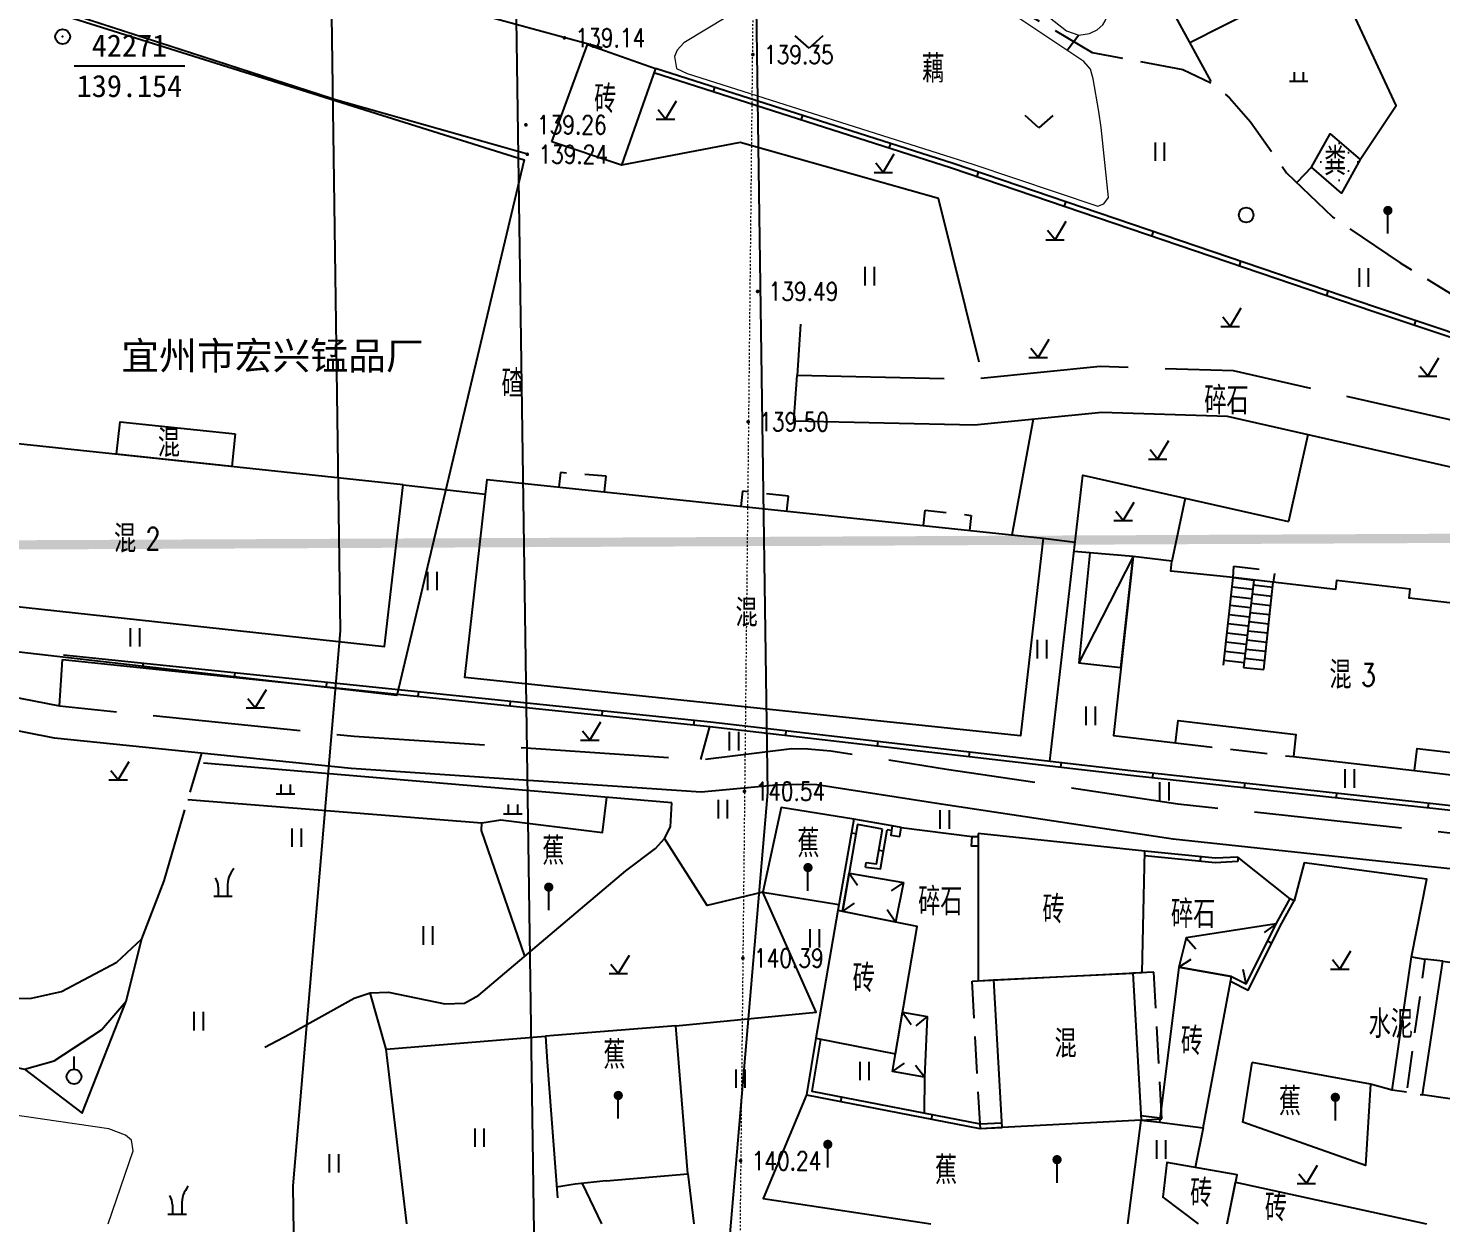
# Model space of a CAD drawing. Extents: x 529262 to 576451, y 2694391 to 2717535.
# Drawn here: x 564713.5 to 564790, y 2709752.6 to 2709817.3 of the extents above; entities that cross this region are included whole.
import ezdxf
from ezdxf.enums import TextEntityAlignment as Align
from ezdxf.xclip import XClip

# ---------------------------------------------------------------- set-up
doc = ezdxf.new("R2010")
doc.units = 0
doc.header["$XCLIPFRAME"] = 0
for name, pattern in [('DASH', [0.35, 0.25, -0.1]), ('X2', [10, 8, -2]), ('X3', [5, 4, -1]), ('X5', [3, 2, -1])]:
    doc.linetypes.add(name, pattern=pattern)
for name, color, linetype in [('a红线图', 1, 'Continuous'), ('DLDW', 8, 'Continuous'), ('DLSS', 4, 'Continuous'), ('DMTZ', 8, 'Continuous'), ('GCD', 8, 'Continuous'), ('JMD', 8, 'Continuous'), ('KZD', 8, 'Continuous'), ('PP-COM', 7, 'Continuous'), ('RD-中线', 40, 'Continuous'), ('RD-红线', 7, 'Continuous'), ('ZBTZ', 8, 'Continuous'), ('ZJ', 7, 'Continuous')]:
    doc.layers.add(name, color=color, linetype=linetype)
doc.layers.add('SXSS', color=5, linetype='Continuous', lineweight=0)
doc.styles.add('HZ', font='rs.shx', dxfattribs={"width": 0.8, "bigfont": 'hztxt.shx'})
doc.styles.add('等线体', font='simhei.ttf')
doc.linetypes.add('10421', pattern='A,2,[150,AAA.SHX,S=0.5,R=0,X=0,Y=0.5],1e-11', length=2)
doc.linetypes.add('10422', pattern='A,0.75,[150,AAA.SHX,S=0.5,R=0,X=0,Y=0.5],1.5,[177,AAA.SHX,S=1,R=0,X=0,Y=0.4],0.75', length=3)
doc.linetypes.add('1161', pattern='A,0,[149,AAA.SHX,S=0.15,R=0,X=0,Y=0],-1.6', length=1.6)

# ---------------------------------------------------------------- blocks, each defined once
blk = doc.blocks.new('A$C19FD0107')
at = {"layer": 'RD-中线', "color": 8, "linetype": 'Continuous', "flags": 128}
blk.add_lwpolyline([(-6304.349, 15846.456), (-6276.374, 15793.412, -0.118286), (-6262.53, 15739.157), (-6247.438, 14688.772)], format="xyb", dxfattribs=at)
at = {"layer": 'RD-红线', "color": 8, "linetype": 'Continuous', "flags": 128}
for points in [[(-6245.163, 15435.32), (-6245.163, 15435.317), (-6244.445, 15385.325)], [(-6268.158, 15434.824), (-6268.033, 15426.114), (-6267.573, 15394.068)], [(-6267.573, 15394.068), (-6270.141, 15364.028)], [(-6270.141, 15364.028), (-6269.466, 15316.989), (-6269.423, 15314.033), (-6269.421, 15313.905)]]:
    blk.add_lwpolyline(points, dxfattribs=at)
at = {"layer": 'RD-红线', "color": 8}
blk.add_lwpolyline([(-6244.445, 15385.325), (-6247.013, 15355.285)], dxfattribs=at)
blk = doc.blocks.new('GC200')
at = {"linetype": 'Continuous', "const_width": 0.2, "flags": 128}
blk.add_lwpolyline([(-0.1, 0, 1), (0.1, 0, 1)], format="xyb", close=True, dxfattribs=at)
blk = doc.blocks.new('gc123')
at = {"color": 8}
for p, q in [((0, 0), (1.2, 2)), ((-1, 0), (1, 0)), ((0, 0), (-0.8, 1))]:
    blk.add_line(p, q, dxfattribs=at)
blk = doc.blocks.new('gc121')
at = {"color": 8}
for p, q in [((-0.5, -1), (-0.5, 1)), ((0.5, -1), (0.5, 1))]:
    blk.add_line(p, q, dxfattribs=at)
blk = doc.blocks.new('gc125')
at = {"color": 8}
blk.add_line((0, 0.8), (0, 2.2), dxfattribs=at)
blk.add_circle((0, 0), 0.8, dxfattribs=at)
blk = doc.blocks.new('gc165')
at = {"color": 8}
blk.add_line((0, 0), (0, 2), dxfattribs=at)
at = {"color": 8, "const_width": 0.5}
blk.add_lwpolyline([(-0.25, 2.5, 1), (0.25, 2.5, 1)], format="xyb", close=True, dxfattribs=at)
blk = doc.blocks.new('gc210')
at = {"color": 8}
for p, q in [((-1, 0), (1, 0)), ((-0.5, 1), (-0.5, 0)), ((0.5, 1), (0.5, 0))]:
    blk.add_line(p, q, dxfattribs=at)
for centre, radius, start, end in [((-2.94, 0.81), 2.45, 4.3743, 29.0242), ((3.4, 1.11), 2.91, 139.3312, 182.0887)]:
    blk.add_arc(centre, radius, start, end, dxfattribs=at)
blk = doc.blocks.new('gc119')
at = {"color": 8}
for p, q in [((-1, 0), (1, 0)), ((-0.5, 1), (-0.5, 0)), ((0.5, 1), (0.5, 0))]:
    blk.add_line(p, q, dxfattribs=at)
blk = doc.blocks.new('gc126')
at = {"color": 8}
for p, q in [((0, 0), (-1.5, 1.32)), ((1.5, 1.32), (0, 0))]:
    blk.add_line(p, q, dxfattribs=at)
blk = doc.blocks.new('gc122')
at = {"color": 8}
blk.add_circle((0, 0), 0.8, dxfattribs=at)
blk = doc.blocks.new('gc117')
at = {"color": 8}
blk.add_circle((0, 0), 0.8, dxfattribs=at)
blk.add_point((0, 0), dxfattribs=at)

msp = doc.modelspace()

# ---------------------------------------------------------------- hatches: boundary and pattern name
at = {"layer": 'DLDW', "linetype": 'Continuous'}
h = msp.add_hatch(dxfattribs=at)
h.set_pattern_fill('1061', color=252, scale=0.5, style=0)
h.set_pattern_definition([(0, (114.99765, 2.56804), (0.5, 0.5), [0, -1]), (0, (115.49765, 3.06804), (0.5, 0.5), [0, -1])])
h.paths.add_polyline_path([(564782.993, 2709809.764), (564783.995, 2709811.577), (564785.618, 2709810.185), (564784.616, 2709808.372)])

# ---------------------------------------------------------------- linework, layer by layer
at = {"const_width": 0.5}
msp.add_lwpolyline([(564543.247, 2709852.188), (564390.328, 2709852.088), (564390.559, 2709280.688), (564922.468, 2709280.665), (564922.332, 2709352.706), (565168.072, 2709352.712), (565167.919, 2709791.396), (564543.048, 2709788.553), (564543.247, 2709852.188)], dxfattribs=at)
at = {"layer": 'a红线图', "color": 8, "linetype": 'DASH', "lineweight": 0, "ltscale": 0.1}
msp.add_lwpolyline([(564857.192, 2709990.133), (564856.518, 2709935.292), (564858.035, 2709895.431), (564839.751, 2709861.256), (564770.519, 2709844.179), (564752.83, 2709825.92), (564751.564, 2709705.229), (564777, 2709680.465)], dxfattribs=at)
msp.add_lwpolyline([(564857.192, 2709990.133), (564856.518, 2709935.292), (564858.035, 2709895.431), (564839.751, 2709861.256), (564770.519, 2709844.179), (564752.83, 2709825.92), (564751.564, 2709705.229), (564777, 2709680.465)], dxfattribs=at)
at = {"layer": 'DLDW', "color": 252, "linetype": 'Continuous', "elevation": 139.623, "flags": 128}
msp.add_lwpolyline([(564782.993, 2709809.764), (564783.995, 2709811.577), (564785.618, 2709810.185), (564784.616, 2709808.372)], close=True, dxfattribs=at)
at = {"layer": 'DLSS', "linetype": 'X3', "flags": 128}
msp.add_lwpolyline([(564750.687, 2709852.633), (564751.526, 2709852.675, -0.101915), (564752.39, 2709852.581), (564755.838, 2709851.119, -0.182321), (564756.453, 2709850.487), (564758.04, 2709846.745, -0.08628), (564758.121, 2709846.41), (564758.323, 2709843.351), (564758.888, 2709842.121), (564763.487, 2709834.086), (564768.606, 2709825.107), (564773.498, 2709821.303), (564774.121, 2709820.588), (564774.887, 2709819.261), (564777.593, 2709814.315)], format="xyb", dxfattribs=at)
at = {"layer": 'DLSS', "linetype": 'Continuous', "const_width": 0.1, "flags": 128}
for points in [[(564660.291, 2709841.164), (564698.765, 2709831.802), (564732.188, 2709819.612), (564742.562, 2709816.79), (564744.607, 2709816.237)], [(564658.215, 2709836.716), (564730.2, 2709813.417), (564740.554, 2709810.485)]]:
    msp.add_lwpolyline(points, dxfattribs=at)
at = {"layer": 'DLSS', "linetype": 'X3', "flags": 128}
for points in [[(564726.033, 2709840.998), (564729.745, 2709837.538), (564734.33, 2709833.939), (564741.923, 2709828.674), (564744.192, 2709827.473), (564746.066, 2709826.715), (564747.503, 2709826.291), (564749.603, 2709825.795), (564752.334, 2709825.349), (564753.692, 2709825.015), (564755.269, 2709824.329), (564757.314, 2709823.127), (564758.508, 2709822.343), (564759.097, 2709821.903), (564760.094, 2709821.119), (564761.215, 2709820.506), (564762.231, 2709820.193), (564764.889, 2709819.53), (564765.897, 2709819.074), (564771.113, 2709815.986), (564776.031, 2709815.066), (564777.593, 2709814.315), (564778.56, 2709813.531), (564779.692, 2709812.234), (564781.647, 2709809.471), (564784.131, 2709807.085), (564787.783, 2709804.602), (564791.082, 2709802.583), (564795.976, 2709800.042), (564799.497, 2709798.663), (564802.44, 2709797.62), (564807.566, 2709795.991)], [(564743.515, 2709754.762), (564744.56, 2709752.568)]]:
    msp.add_lwpolyline(points, dxfattribs=at)
at = {"layer": 'DLSS', "linetype": 'X2', "flags": 128}
for points in [[(564802.69, 2709794.962), (564798.475, 2709794.982), (564797.206, 2709795.098), (564790.892, 2709795.999), (564778.767, 2709798.743), (564771.558, 2709798.978), (564764.652, 2709798.288), (564755.142, 2709798.493)], [(564682.214, 2709791.424), (564684.9, 2709790.208), (564695.821, 2709785.226), (564707.74, 2709782.081), (564715.211, 2709780.609), (564731.165, 2709778.972), (564749.934, 2709777.699), (564754.87, 2709778.299), (564755.737, 2709778.283), (564756.981, 2709778.177), (564763.231, 2709777.192), (564775.75, 2709775.314), (564792.375, 2709773.531), (564801.419, 2709772.823), (564803.023, 2709772.806), (564804.056, 2709773.154)]]:
    msp.add_lwpolyline(points, dxfattribs=at)
at = {"layer": 'DLSS', "linetype": 'Continuous', "flags": 128}
for points in [[(564803.161, 2709790.425), (564798.399, 2709792.046), (564797.115, 2709792.323), (564790.442, 2709793.558), (564778.45, 2709796.272), (564771.641, 2709796.494), (564764.749, 2709795.805), (564754.965, 2709796.016)], [(564803.846, 2709769.521), (564803.764, 2709769.762), (564803.115, 2709770.086), (564792.169, 2709771.61), (564775.503, 2709773.397), (564762.948, 2709775.281), (564756.214, 2709776.334), (564755.167, 2709776.35), (564754.011, 2709776.318), (564749.962, 2709775.937), (564731.016, 2709777.222), (564714.951, 2709778.871), (564707.346, 2709780.369), (564695.373, 2709783.528), (564684.981, 2709787.459), (564681.183, 2709788.77)]]:
    msp.add_lwpolyline(points, dxfattribs=at)
at = {"layer": 'DLSS', "linetype": 'X3'}
msp.add_lwpolyline([(564695.232, 2709769.822), (564697.744, 2709769.628), (564702.114, 2709769.592), (564704.79, 2709769.194), (564706.162, 2709768.292), (564708.729, 2709765.765), (564710.498, 2709765.007), (564711.833, 2709764.755), (564713.711, 2709764.791), (564715.335, 2709765.152), (564718.331, 2709766.739), (564719.67, 2709767.994), (564720.877, 2709771.148), (564722.917, 2709778.053)], dxfattribs=at)
at = {"layer": 'DMTZ', "linetype": '10422'}
for points in [[(564768.824, 2709777.622), (564770.612, 2709793.102), (564781.746, 2709790.591)], [(564734.014, 2709752.568), (564732.906, 2709762.03), (564741.521, 2709762.725), (564741.614, 2709761.346), (564742.169, 2709753.974)]]:
    msp.add_lwpolyline(points, dxfattribs=at)
at = {"layer": 'DMTZ', "linetype": '10422', "flags": 128}
for points in [[(564748.374, 2709775.369), (564723.009, 2709777.509)], [(564744.814, 2709754.895), (564749.225, 2709755.274), (564749.55, 2709752.568)]]:
    msp.add_lwpolyline(points, dxfattribs=at)
at = {"layer": 'DMTZ', "linetype": '10421', "flags": 128}
msp.add_lwpolyline([(564726.331, 2709762.135), (564727.677, 2709762.839), (564731.162, 2709764.782), (564732.031, 2709765.077), (564733.037, 2709765.116), (564736.078, 2709764.479), (564737.136, 2709764.525), (564737.912, 2709764.957), (564745.872, 2709771.685), (564747.489, 2709772.897), (564747.963, 2709773.429), (564748.291, 2709774.058), (564748.374, 2709775.369)], dxfattribs=at)
at = {"layer": 'JMD', "linetype": 'Continuous'}
for p, q in [((564750.671, 2709814.09, 140.932), (564750.595, 2709813.852, 140.932)), ((564755.434, 2709812.568, 140.932), (564755.358, 2709812.33, 140.932)), ((564760.197, 2709811.047, 140.932), (564760.121, 2709810.809, 140.932)), ((564764.951, 2709809.5, 140.932), (564764.871, 2709809.263, 140.932)), ((564769.685, 2709807.889, 140.932), (564769.604, 2709807.652, 140.932)), ((564774.418, 2709806.278, 140.932), (564774.338, 2709806.042, 140.932)), ((564779.152, 2709804.668, 140.932), (564779.071, 2709804.431, 140.932)), ((564783.885, 2709803.057, 140.932), (564783.805, 2709802.821, 140.932)), ((564788.623, 2709801.458, 140.932), (564788.543, 2709801.221, 140.932)), ((564773.338, 2709788.691), (564770.401, 2709782.937)), ((564778.224, 2709782.814), (564778.746, 2709787.552)), ((564778.746, 2709787.552), (564779.863, 2709787.422)), ((564779.863, 2709787.422), (564779.314, 2709782.694)), ((564779.863, 2709787.422), (564779.314, 2709782.694)), ((564780.405, 2709782.574), (564780.925, 2709787.299)), ((564778.636, 2709786.558), (564779.748, 2709786.43)), ((564778.691, 2709787.055), (564779.806, 2709786.926)), ((564779.776, 2709786.667), (564780.842, 2709786.543)), ((564779.833, 2709787.164), (564780.896, 2709787.039)), ((564778.582, 2709786.061), (564779.691, 2709785.934)), ((564779.718, 2709786.17), (564780.787, 2709786.046)), ((564778.472, 2709785.067), (564779.576, 2709784.942)), ((564778.527, 2709785.564), (564779.633, 2709785.438)), ((564779.603, 2709785.177), (564780.678, 2709785.054)), ((564779.66, 2709785.674), (564780.732, 2709785.55)), ((564778.417, 2709784.57), (564779.518, 2709784.446)), ((564779.487, 2709784.184), (564780.569, 2709784.062)), ((564779.545, 2709784.68), (564780.623, 2709784.558)), ((564778.308, 2709783.576), (564779.403, 2709783.454)), ((564778.363, 2709784.073), (564779.46, 2709783.95)), ((564779.43, 2709783.687), (564780.514, 2709783.566)), ((564719.722, 2709782.671, 141.21), (564719.748, 2709782.92, 141.21)), ((564778.253, 2709783.079), (564779.345, 2709782.958)), ((564779.314, 2709782.694), (564780.405, 2709782.574)), ((564779.372, 2709783.19), (564780.459, 2709783.07)), ((564724.696, 2709782.156, 141.21), (564724.721, 2709782.405, 141.21)), ((564729.669, 2709781.641, 141.21), (564729.695, 2709781.89, 141.21)), ((564734.642, 2709781.127, 141.21), (564734.668, 2709781.375, 141.21)), ((564739.616, 2709780.612, 141.21), (564739.642, 2709780.861, 141.21)), ((564744.589, 2709780.097, 141.21), (564744.615, 2709780.346, 141.21)), ((564749.563, 2709779.582, 141.21), (564749.589, 2709779.831, 141.21)), ((564754.531, 2709779.019, 141.21), (564754.56, 2709779.268, 141.21)), ((564759.498, 2709778.446, 141.21), (564759.527, 2709778.695, 141.21)), ((564764.465, 2709777.873, 141.21), (564764.494, 2709778.121, 141.21)), ((564769.432, 2709777.3, 141.21), (564769.461, 2709777.548, 141.21)), ((564774.4, 2709776.734, 141.21), (564774.427, 2709776.982, 141.21)), ((564779.37, 2709776.19, 141.21), (564779.397, 2709776.439, 141.21)), ((564784.341, 2709775.647, 141.21), (564784.368, 2709775.895, 141.21)), ((564789.311, 2709775.103, 141.21), (564789.338, 2709775.351, 141.21)), ((564758.086, 2709773.745, 141.02), (564758.332, 2709773.702, 141.02)), ((564759.82, 2709772.738, 143.15), (564759.574, 2709772.78, 143.15)), ((564776.988, 2709772.448, 140.82), (564776.964, 2709772.199, 140.82)), ((564757.96, 2709771.557), (564758.42, 2709770.903)), ((564760.908, 2709771.045), (564760.247, 2709770.594)), ((564757.6, 2709769.482), (564758.26, 2709769.934)), ((564760.472, 2709768.899), (564760.03, 2709769.566)), ((564781.083, 2709768.803, 141.513), (564780.434, 2709768.336, 141.513)), ((564776.201, 2709768.057), (564776.74, 2709767.466)), ((564780.838, 2709767.755), (564780.615, 2709767.866)), ((564775.807, 2709766.463), (564776.478, 2709766.898)), ((564779.46, 2709765.558), (564779.3, 2709766.342)), ((564760.85, 2709764.024), (564761.313, 2709763.371)), ((564762.189, 2709763.796), (564761.567, 2709763.293)), ((564760.303, 2709760.811), (564760.955, 2709761.274)), ((564762.051, 2709760.513), (564761.548, 2709761.135)), ((564757.514, 2709759.192, 140.055), (564757.561, 2709759.438, 140.055)), ((564762.422, 2709758.242, 140.055), (564762.47, 2709758.487, 140.055))]:
    msp.add_line(p, q, dxfattribs=at)
at = {"layer": 'JMD', "linetype": 'Continuous', "flags": 128}
for points in [[(564657.914, 2709836.07), (564740.375, 2709810.162), (564733.483, 2709781.181), (564700.747, 2709784.927), (564682.367, 2709792.877), (564673.576, 2709769.523), (564656.97, 2709778.787), (564652.685, 2709788.193), (564650.196, 2709811.376), (564648.858, 2709814.061)], [(564778.609, 2709765.706), (564779.572, 2709765.222), (564781.386, 2709768.849), (564782.06, 2709770.056)], [(564778.655, 2709765.952), (564779.46, 2709765.558), (564781.165, 2709768.966), (564781.841, 2709770.178)]]:
    msp.add_lwpolyline(points, dxfattribs=at)
for points in [[(564741.873, 2709811.147), (564743.809, 2709816.412), (564747.476, 2709815.111), (564745.648, 2709809.881)], [(564777.127, 2709757.771), (564778.655, 2709765.952), (564775.807, 2709766.463), (564774.759, 2709758.067)]]:
    msp.add_lwpolyline(points, close=True, dxfattribs=at)
for points, elevation in [([(564802.618, 2709795.87), (564801.946, 2709796.738), (564786.369, 2709801.948), (564763.514, 2709809.725), (564747.4, 2709814.873)], 140.932), ([(564802.582, 2709796.325), (564802.098, 2709796.951), (564786.449, 2709802.185), (564763.593, 2709809.962), (564747.476, 2709815.111)], 140.932), ([(564715.385, 2709783.12), (564750.426, 2709779.493), (564773.193, 2709776.866), (564797.153, 2709774.245), (564800.86, 2709773.946), (564801.604, 2709774.102), (564802.406, 2709774.912), (564803.07, 2709776.346), (564804.546, 2709782.489)], 141.21), ([(564715.434, 2709783.366), (564750.453, 2709779.742), (564773.221, 2709777.114), (564797.176, 2709774.494), (564800.844, 2709774.198), (564801.479, 2709774.331), (564802.197, 2709775.057), (564802.832, 2709776.429), (564804.287, 2709782.482)], 141.21), ([(564760.295, 2709774.109), (564758.212, 2709774.471), (564757.355, 2709769.532)], 141.02), ([(564759.776, 2709773.945), (564758.415, 2709774.181), (564757.6, 2709769.482)], 141.02), ([(564758.856, 2709771.886), (564759.655, 2709771.784), (564760.022, 2709773.903)], 143.15), ([(564758.887, 2709772.134), (564759.449, 2709772.062), (564759.776, 2709773.945)], 143.15), ([(564760.26, 2709773.861), (564760.022, 2709773.903)], 141.02), ([(564779.001, 2709772.429), (564777.781, 2709772.369), (564773.977, 2709772.746)], 140.82), ([(564758.856, 2709771.886), (564758.887, 2709772.134)], 143.15), ([(564779.013, 2709772.179), (564777.774, 2709772.118), (564773.971, 2709772.495)], 140.82), ([(564779.001, 2709772.429), (564779.013, 2709772.179)], 141.269), ([(564782.06, 2709770.056), (564781.837, 2709770.17)], 141.51), ([(564756.161, 2709762.617), (564755.655, 2709759.552), (564765.04, 2709757.735), (564766.239, 2709757.781)], 140.055), ([(564756.406, 2709762.569), (564755.941, 2709759.751), (564765.059, 2709757.986), (564766.225, 2709758.031)], 140.055), ([(564773.755, 2709758.444), (564774.79, 2709758.315)], 140.055), ([(564773.77, 2709758.19), (564774.759, 2709758.067)], 140.055), ([(564778.419, 2709752.568), (564778.969, 2709755.232), (564775.17, 2709755.883), (564774.951, 2709754.011), (564776.851, 2709752.568)], 141.379), ([(564778.42, 2709752.568), (564778.886, 2709754.826), (564789.213, 2709752.568)], 144.433)]:
    msp.add_lwpolyline(points, dxfattribs=dict(at, elevation=elevation))
for points, elevation in [([(564724.733, 2709795.344), (564724.543, 2709793.565), (564718.311, 2709794.23), (564718.499, 2709795.984)], 139.343), ([(564733.817, 2709792.575), (564709.056, 2709795.218), (564708.101, 2709786.516), (564732.821, 2709783.823)], 139.357), ([(564768.463, 2709789.681), (564767.243, 2709778.98), (564737.156, 2709782.145), (564738.365, 2709792.863), (564768.463, 2709789.681), (564768.463, 2709789.681)], 139.582), ([(564773.338, 2709788.691), (564771.001, 2709788.893), (564770.401, 2709782.937), (564772.677, 2709782.687)], 140.372), ([(564798.332, 2709775.97), (564799.336, 2709785.625), (564797.214, 2709785.864), (564797.167, 2709785.413), (564788.279, 2709786.445), (564788.336, 2709786.935), (564784.341, 2709787.402), (564784.283, 2709786.909), (564778.746, 2709787.552), (564775.38, 2709787.907), (564775.439, 2709788.439), (564773.338, 2709788.691), (564772.273, 2709779.015), (564775.633, 2709778.612), (564775.773, 2709779.814), (564782.15, 2709779.069), (564782.009, 2709777.862), (564788.572, 2709777.108), (564788.711, 2709778.302), (564795.067, 2709777.56), (564794.927, 2709776.362), (564798.332, 2709775.97)], 143.145), ([(564760.711, 2709773.534), (564760.779, 2709774.025), (564760.295, 2709774.109), (564760.227, 2709773.618)], 140.83), ([(564764.63, 2709773.531), (564764.952, 2709773.531), (564764.952, 2709773.015), (564764.592, 2709773.015)], 140.817), ([(564764.953, 2709773.704), (564764.942, 2709765.733), (564773.822, 2709766.17), (564773.977, 2709772.746)], 140.82), ([(564757.355, 2709769.532), (564756.161, 2709762.617), (564760.468, 2709761.779), (564761.641, 2709768.662)], 141.02), ([(564796.354, 2709758.495), (564789.002, 2709759.547), (564790.096, 2709766.786), (564797.448, 2709765.734)], 141.662), ([(564773.77, 2709758.19), (564766.239, 2709757.781), (564765.803, 2709765.776), (564773.322, 2709766.15)], 141.23)]:
    msp.add_lwpolyline(points, close=True, dxfattribs=dict(at, elevation=elevation))
at = {"layer": 'JMD', "linetype": 'X5', "flags": 128}
for points in [[(564744.719, 2709792.191), (564744.809, 2709793.037), (564742.337, 2709793.239), (564742.253, 2709792.452)], [(564754.591, 2709791.148), (564754.677, 2709791.958), (564752.184, 2709792.225), (564752.098, 2709791.411)], [(564761.985, 2709790.366), (564762.074, 2709791.208), (564764.567, 2709790.923), (564764.48, 2709790.102)], [(564778.746, 2709787.552), (564778.792, 2709788.168), (564781.014, 2709787.914), (564780.925, 2709787.299)]]:
    msp.add_lwpolyline(points, dxfattribs=at)
for points, elevation in [([(564775.633, 2709778.612), (564782.009, 2709777.862)], 143.145), ([(564788.572, 2709777.108), (564794.927, 2709776.362)], 142.475), ([(564790.096, 2709766.786), (564789.132, 2709766.895), (564788.13, 2709759.692), (564789.002, 2709759.547)], 141.662)]:
    msp.add_lwpolyline(points, dxfattribs=dict(at, elevation=elevation))
at = {"layer": 'JMD', "flags": 128}
for points, elevation in [([(564760.908, 2709771.045), (564760.472, 2709768.899), (564757.6, 2709769.482), (564757.96, 2709771.557)], 141.332), ([(564779.46, 2709765.558), (564781.083, 2709768.803), (564776.201, 2709768.057), (564775.807, 2709766.463), (564778.655, 2709765.952), (564779.46, 2709765.558)], 141.513), ([(564762.051, 2709760.513), (564760.303, 2709760.811), (564760.85, 2709764.024), (564762.189, 2709763.796)], 141.373)]:
    msp.add_lwpolyline(points, close=True, dxfattribs=dict(at, elevation=elevation))
at = {"layer": 'JMD', "linetype": 'X5', "elevation": 141.23}
for points in [[(564773.77, 2709758.19), (564774.899, 2709758.254), (564774.452, 2709766.195), (564773.322, 2709766.15)], [(564766.239, 2709757.781), (564765.069, 2709757.715), (564764.619, 2709765.709), (564765.803, 2709765.776)]]:
    msp.add_lwpolyline(points, dxfattribs=at)
at = {"layer": 'KZD', "linetype": 'Continuous'}
msp.add_line((564716.008, 2709815.257), (564722.008, 2709815.257), dxfattribs=at)
at = {"layer": 'SXSS', "color": 8, "linetype": '10421', "flags": 128}
for points in [[(564749.773, 2709831.833), (564749.775, 2709831.338), (564749.949, 2709830.764), (564752.77, 2709827.638), (564753.568, 2709826.588), (564754.234, 2709825.91), (564755.178, 2709825.391), (564756.937, 2709824.57), (564758.389, 2709823.674), (564758.96, 2709823.201), (564759.602, 2709822.254), (564760.124, 2709821.704), (564760.758, 2709821.238), (564762.051, 2709820.771), (564764.887, 2709820.165), (564766.023, 2709819.863), (564766.897, 2709819.393), (564769.727, 2709817.146), (564770.389, 2709816.925), (564770.972, 2709817.015), (564771.389, 2709817.214), (564771.7, 2709817.485), (564771.832, 2709817.69), (564772.781, 2709819.663), (564772.877, 2709819.983), (564772.874, 2709820.417), (564772.698, 2709820.74), (564772.367, 2709821.132), (564768.656, 2709823.585), (564767.829, 2709824.442), (564767.263, 2709825.258), (564762.612, 2709833.592), (564757.847, 2709841.584), (564757.496, 2709842.402), (564757.335, 2709843.059), (564757.238, 2709844.017), (564757.248, 2709845.108), (564757.119, 2709846.344), (564756.712, 2709847.716), (564755.971, 2709849.447), (564755.446, 2709850.194), (564755.021, 2709850.573), (564754.442, 2709850.863), (564752.757, 2709851.539), (564751.998, 2709851.656), (564751.351, 2709851.479), (564750.647, 2709851.246), (564750.322, 2709850.926), (564750.24, 2709850.531), (564750.014, 2709845.14)], [(564717.859, 2709752.568), (564719.214, 2709756.524), (564719.116, 2709757.093), (564718.793, 2709757.367), (564717.895, 2709757.707), (564710.686, 2709758.762), (564710.047, 2709758.933), (564706.714, 2709761.724), (564706.033, 2709762.025), (564703.448, 2709762.603), (564702.139, 2709763.158), (564697.685, 2709766.827), (564697.171, 2709767.118), (564695.335, 2709767.766), (564695.092, 2709767.756), (564694.81, 2709767.712), (564694.676, 2709767.578), (564693.145, 2709763.15), (564692.999, 2709762.481), (564692.674, 2709760.713), (564692.964, 2709757.713), (564693.886, 2709755.903), (564696.246, 2709754.51), (564697.148, 2709754.202), (564697.718, 2709754.242), (564703.469, 2709756.175), (564703.868, 2709756.228), (564704.216, 2709756.102), (564704.386, 2709755.876), (564705.167, 2709752.568)]]:
    msp.add_lwpolyline(points, dxfattribs=at)
msp.add_lwpolyline([(564771.485, 2709812.792), (564771.165, 2709814.546), (564771.026, 2709815.069), (564770.664, 2709815.493), (564766.441, 2709818.309), (564760.296, 2709820.666), (564759.403, 2709820.86), (564758.608, 2709820.819), (564756.942, 2709820.647), (564754.886, 2709820.058), (564749.019, 2709816.502), (564748.664, 2709816.109), (564748.506, 2709815.768), (564748.611, 2709815.113), (564749.191, 2709814.847), (564764.655, 2709809.937), (564771.418, 2709807.67), (564771.748, 2709807.793), (564771.995, 2709808.123), (564771.614, 2709811.918)], close=True, dxfattribs=at)
at = {"layer": 'ZBTZ', "linetype": '1161', "flags": 128}
for points in [[(564785.618, 2709810.185), (564787.571, 2709813.104), (564784.783, 2709819.136), (564784.322, 2709819.62), (564783.578, 2709819.615), (564781.256, 2709818.464), (564779.971, 2709818.3), (564779.573, 2709819.418), (564779.673, 2709820.395), (564779.803, 2709820.8), (564784.913, 2709823.014), (564786.032, 2709823.151), (564792.96, 2709822.653), (564795.279, 2709822.822), (564796.282, 2709823.302), (564798.636, 2709827.607), (564799.971, 2709828.593), (564802.052, 2709828.571), (564807.956, 2709826.937)], [(564770.389, 2709816.925), (564769.769, 2709816.09)], [(564754.965, 2709796.016), (564755.142, 2709798.493)], [(564722.174, 2709775.538), (564738.084, 2709774.271)], [(564740.403, 2709767.063), (564738.065, 2709773.872), (564738.084, 2709774.271), (564739.104, 2709774.434), (564744.609, 2709773.752), (564744.84, 2709775.667)], [(564748.578, 2709763.294), (564756.179, 2709764.036), (564753.297, 2709770.52), (564750.288, 2709769.809), (564747.963, 2709773.429)], [(564788.399, 2709767.029), (564789.24, 2709771.238), (564782.591, 2709772.107), (564782.06, 2709770.056)], [(564702.095, 2709769.592), (564701.937, 2709766.647), (564705.054, 2709766.151), (564708.213, 2709765.385), (564708.616, 2709761.952), (564713.332, 2709760.95), (564714.936, 2709761.395), (564717.491, 2709763.071), (564718.829, 2709764.625), (564719.67, 2709767.994)], [(564788.13, 2709759.692), (564787.365, 2709759.801), (564788.399, 2709767.029), (564789.132, 2709766.895)], [(564732.906, 2709762.03), (564732.031, 2709765.077)], [(564749.225, 2709755.274), (564748.578, 2709763.294), (564741.521, 2709762.725)], [(564787.365, 2709759.801), (564786.195, 2709760.134), (564785.92, 2709755.734), (564779.277, 2709758.077), (564779.785, 2709761.309)], [(564762.051, 2709760.513), (564762.021, 2709758.574)]]:
    msp.add_lwpolyline(points, dxfattribs=at)
for points, elevation in [([(564779.971, 2709818.3), (564776.398, 2709816.5)], 139.145), ([(564782.993, 2709809.764), (564782.201, 2709808.939)], 139.623), ([(564755.34, 2709801.276), (564755.142, 2709798.493)], 139.219), ([(564767.92, 2709796.122), (564766.77, 2709789.86)], 139.551), ([(564782.798, 2709795.288), (564781.746, 2709790.591)], 139.968), ([(564733.817, 2709792.575), (564738.275, 2709792.072)], 139.357), ([(564776.152, 2709791.853), (564775.439, 2709788.439)], 139.968), ([(564768.463, 2709789.681), (564770.192, 2709789.464)], 139.582), ([(564771.001, 2709788.893), (564770.135, 2709788.973)], 140.372), ([(564715.211, 2709780.609), (564715.385, 2709783.12)], 139.631), ([(564749.934, 2709777.699), (564750.426, 2709779.493)], 140.076), ([(564758.212, 2709774.471), (564754.286, 2709775.108), (564753.297, 2709770.52), (564757.412, 2709769.864)], 141.02), ([(564760.779, 2709774.025), (564764.63, 2709773.531)], 140.83), ([(564781.837, 2709770.17), (564779.001, 2709772.429)], 141.51), ([(564713.332, 2709760.95), (564716.451, 2709758.554), (564718.829, 2709764.625)], 139.387), ([(564786.195, 2709760.134), (564779.785, 2709761.309)], 141.879), ([(564755.655, 2709759.552), (564753.302, 2709753.94), (564762.391, 2709752.568)], 140.055), ([(564773.052, 2709752.568), (564773.77, 2709758.19)], 140.055), ([(564777.127, 2709757.771), (564776.689, 2709755.623)], 141.633)]:
    msp.add_lwpolyline(points, dxfattribs=dict(at, elevation=elevation))
at = {"layer": 'ZBTZ', "linetype": '1161'}
msp.add_lwpolyline([(564764.996, 2709799.217), (564762.807, 2709808.074), (564752.061, 2709811.107), (564745.648, 2709809.881)], dxfattribs=at)
at = {"layer": 'ZBTZ', "linetype": '1161', "elevation": 141.17, "flags": 128}
msp.add_lwpolyline([(564744.814, 2709754.895, 0.022821), (564742.125, 2709754.554, 11.614969)], format="xyb", dxfattribs=at)

# ---------------------------------------------------------------- block references
at = {"layer": 'GCD', "color": 3, "linetype": 'Continuous'}
ref = msp.add_blockref('GC200', (564742.55, 2709816.774, 139.141), dxfattribs=dict(at, xscale=0.5, yscale=0.5, zscale=0.5))
ref.add_attrib('height', '139.14', dxfattribs={"linetype": 'Continuous', "height": 1, "style": 'HZ', "width": 0.8}).set_placement((564743.15, 2709816.774, 139.141), align=Align.MIDDLE_LEFT)
at = {"layer": 'GCD', "linetype": 'Continuous'}
ref = msp.add_blockref('GC200', (564752.754, 2709815.867, 139.35), dxfattribs=dict(at, xscale=0.5, yscale=0.5, zscale=0.5))
ref.add_attrib('height', '139.35', dxfattribs={"linetype": 'Continuous', "height": 1, "style": 'HZ', "width": 0.8}).set_placement((564753.354, 2709815.867, 139.35), align=Align.MIDDLE_LEFT)
at = {"layer": 'GCD', "color": 3, "linetype": 'Continuous'}
ref = msp.add_blockref('GC200', (564740.467, 2709812.063, 139.264), dxfattribs=dict(at, xscale=0.5, yscale=0.5, zscale=0.5))
ref.add_attrib('height', '139.26', dxfattribs={"linetype": 'Continuous', "height": 1, "style": 'HZ', "width": 0.8}).set_placement((564741.067, 2709812.063, 139.264), align=Align.MIDDLE_LEFT)
ref = msp.add_blockref('GC200', (564740.542, 2709810.469, 139.24), dxfattribs=dict(at, xscale=0.5, yscale=0.5, zscale=0.5))
ref.add_attrib('height', '139.24', dxfattribs={"linetype": 'Continuous', "height": 1, "style": 'HZ', "width": 0.8}).set_placement((564741.142, 2709810.469, 139.24), align=Align.MIDDLE_LEFT)
at = {"layer": 'GCD', "linetype": 'Continuous'}
ref = msp.add_blockref('GC200', (564753.009, 2709803.046, 139.486), dxfattribs=dict(at, xscale=0.5, yscale=0.5, zscale=0.5))
ref.add_attrib('height', '139.49', dxfattribs={"linetype": 'Continuous', "height": 1, "style": 'HZ', "width": 0.8}).set_placement((564753.609, 2709803.046, 139.486), align=Align.MIDDLE_LEFT)
ref = msp.add_blockref('GC200', (564752.496, 2709795.988, 139.498), dxfattribs=dict(at, xscale=0.5, yscale=0.5, zscale=0.5))
ref.add_attrib('height', '139.50', dxfattribs={"linetype": 'Continuous', "height": 1, "style": 'HZ', "width": 0.8}).set_placement((564753.096, 2709795.988, 139.498), align=Align.MIDDLE_LEFT)
ref = msp.add_blockref('GC200', (564752.295, 2709775.984, 140.537), dxfattribs=dict(at, xscale=0.5, yscale=0.5, zscale=0.5))
ref.add_attrib('height', '140.54', dxfattribs={"linetype": 'Continuous', "height": 1, "style": 'HZ', "width": 0.8}).set_placement((564752.895, 2709775.984, 140.537), align=Align.MIDDLE_LEFT)
ref = msp.add_blockref('GC200', (564752.214, 2709766.952, 140.39), dxfattribs=dict(at, xscale=0.5, yscale=0.5, zscale=0.5))
ref.add_attrib('height', '140.39', dxfattribs={"linetype": 'Continuous', "height": 1, "style": 'HZ', "width": 0.8}).set_placement((564752.814, 2709766.952, 140.39), align=Align.MIDDLE_LEFT)
ref = msp.add_blockref('GC200', (564752.09, 2709755.983, 140.242), dxfattribs=dict(at, xscale=0.5, yscale=0.5, zscale=0.5))
ref.add_attrib('height', '140.24', dxfattribs={"linetype": 'Continuous', "height": 1, "style": 'HZ', "width": 0.8}).set_placement((564752.69, 2709755.983, 140.242), align=Align.MIDDLE_LEFT)
at = {"layer": 'KZD', "linetype": 'Continuous', "xscale": 0.5, "yscale": 0.5, "zscale": 0.5}
msp.add_blockref('gc117', (564715.391, 2709816.837, 139.154), dxfattribs=at)
at = {"layer": 'PP-COM'}
ref = msp.add_blockref('A$C19FD0107', (570997.993, 2694390.603), dxfattribs=at)
XClip(ref).set_block_clipping_path([(-9366.4383134884, 14428.6043910822), (-3328.4480743363, 17452.7484863754)])
at = {"layer": 'ZBTZ', "linetype": 'Continuous', "xscale": 0.5, "yscale": 0.5}
for name, p in [('gc126', (564755.796, 2709816.213)), ('gc119', (564782.297, 2709814.42)), ('gc123', (564748.022, 2709812.371)), ('gc126', (564768.241, 2709811.903)), ('gc121', (564774.793, 2709810.611)), ('gc123', (564759.81, 2709809.488)), ('gc165', (564787.127, 2709806.179)), ('gc123', (564769.108, 2709805.843)), ('gc121', (564759.078, 2709803.875)), ('gc121', (564785.832, 2709803.796)), ('gc123', (564778.589, 2709801.152)), ('gc123', (564768.193, 2709799.465)), ('gc123', (564789.282, 2709798.455)), ('gc123', (564774.665, 2709793.973)), ('gc123', (564772.797, 2709790.639)), ('gc121', (564735.414, 2709787.37)), ('gc121', (564719.317, 2709784.317)), ('gc121', (564768.418, 2709783.679)), ('gc123', (564725.819, 2709780.5)), ('gc121', (564771.048, 2709780.073)), ('gc123', (564743.93, 2709778.747)), ('gc121', (564751.744, 2709778.701)), ('gc123', (564718.397, 2709776.598)), ('gc121', (564785.065, 2709776.678)), ('gc119', (564727.453, 2709775.847)), ('gc121', (564775.04, 2709775.987)), ('gc119', (564739.759, 2709774.77)), ('gc121', (564751.138, 2709775.016)), ('gc121', (564763.144, 2709774.457)), ('gc121', (564728.07, 2709773.472)), ('gc165', (564755.737, 2709770.607)), ('gc165', (564741.704, 2709769.549)), ('gc121', (564735.177, 2709768.182)), ('gc121', (564756.105, 2709768.025)), ('gc123', (564784.528, 2709766.354)), ('gc123', (564745.466, 2709766.119)), ('gc121', (564722.76, 2709763.546)), ('gc125', (564716.005, 2709760.538)), ('gc121', (564758.806, 2709760.841)), ('gc121', (564752.094, 2709760.433)), ('gc165', (564745.466, 2709758.272)), ('gc165', (564784.283, 2709758.171, 141.379)), ('gc121', (564737.962, 2709757.232)), ('gc165', (564756.808, 2709755.623)), ('gc121', (564774.862, 2709756.594)), ('gc121', (564730.092, 2709755.851)), ('gc165', (564769.219, 2709754.795, 141.379)), ('gc123', (564782.714, 2709754.755))]:
    msp.add_blockref(name, p, dxfattribs=at)
at = {"layer": 'ZBTZ', "linetype": 'Continuous', "xscale": 0.5, "yscale": 0.5, "zscale": 0.5}
for name, p in [('gc122', (564779.457, 2709807.182)), ('gc210', (564724.066, 2709770.304)), ('gc210', (564721.593, 2709753.099))]:
    msp.add_blockref(name, p, dxfattribs=at)

# ---------------------------------------------------------------- texts
at = {"layer": 'JMD', "linetype": 'Continuous', "style": 'HZ', "width": 0.8}
for s, p in [('砖', (564745.361, 2709813.46)), ('混', (564721.742, 2709794.832)), ('混', (564719.37, 2709789.659)), ('混', (564753.013, 2709785.644)), ('混', (564785.163, 2709782.285)), ('砖', (564769.63, 2709769.591)), ('砖', (564759.353, 2709765.865)), ('混', (564770.281, 2709762.319)), ('砖', (564777.119, 2709762.46)), ('砖', (564777.626, 2709754.232)), ('砖', (564781.665, 2709753.452))]:
    msp.add_text(s, height=1.5, dxfattribs=at).set_placement(p, align=Align.MIDDLE_RIGHT)
for s, p in [('2', (564719.87, 2709789.659)), ('3', (564785.663, 2709782.285))]:
    msp.add_text(s, height=1.2, dxfattribs=at).set_placement(p, align=Align.MIDDLE_LEFT)
at = {"layer": 'KZD', "linetype": 'Continuous', "style": '等线体'}
for s, p in [('42271', (564719.008, 2709816.357)), ('139.154', (564719.008, 2709814.157))]:
    msp.add_text(s, height=1.2, dxfattribs=at).set_placement(p, align=Align.MIDDLE)
at = {"layer": 'ZJ', "color": 8, "linetype": 'Continuous', "style": 'HZ', "width": 0.8}
for s, p in [('藕', (564762.513, 2709815.185)), ('粪', (564784.274, 2709810.158)), ('碴', (564739.748, 2709798.131)), ('碎石', (564778.387, 2709797.226)), ('蕉', (564741.946, 2709772.831, 140.367)), ('蕉', (564755.755, 2709773.24, 140.367)), ('碎石', (564762.902, 2709770.103)), ('碎石', (564776.585, 2709769.419)), ('水泥', (564787.283, 2709763.456)), ('蕉', (564745.255, 2709761.79, 140.367)), ('蕉', (564781.823, 2709759.269, 140.367)), ('蕉', (564763.207, 2709755.551, 140.367))]:
    msp.add_text(s, height=1.5, dxfattribs=at).set_placement(p, align=Align.MIDDLE)
at = {"layer": 'ZJ', "color": 8, "linetype": 'Continuous', "style": '等线体'}
msp.add_text('宜州市宏兴锰品厂', height=1.5, dxfattribs=at).set_placement((564726.751, 2709799.598), align=Align.MIDDLE)

doc.saveas('drawing.dxf')
